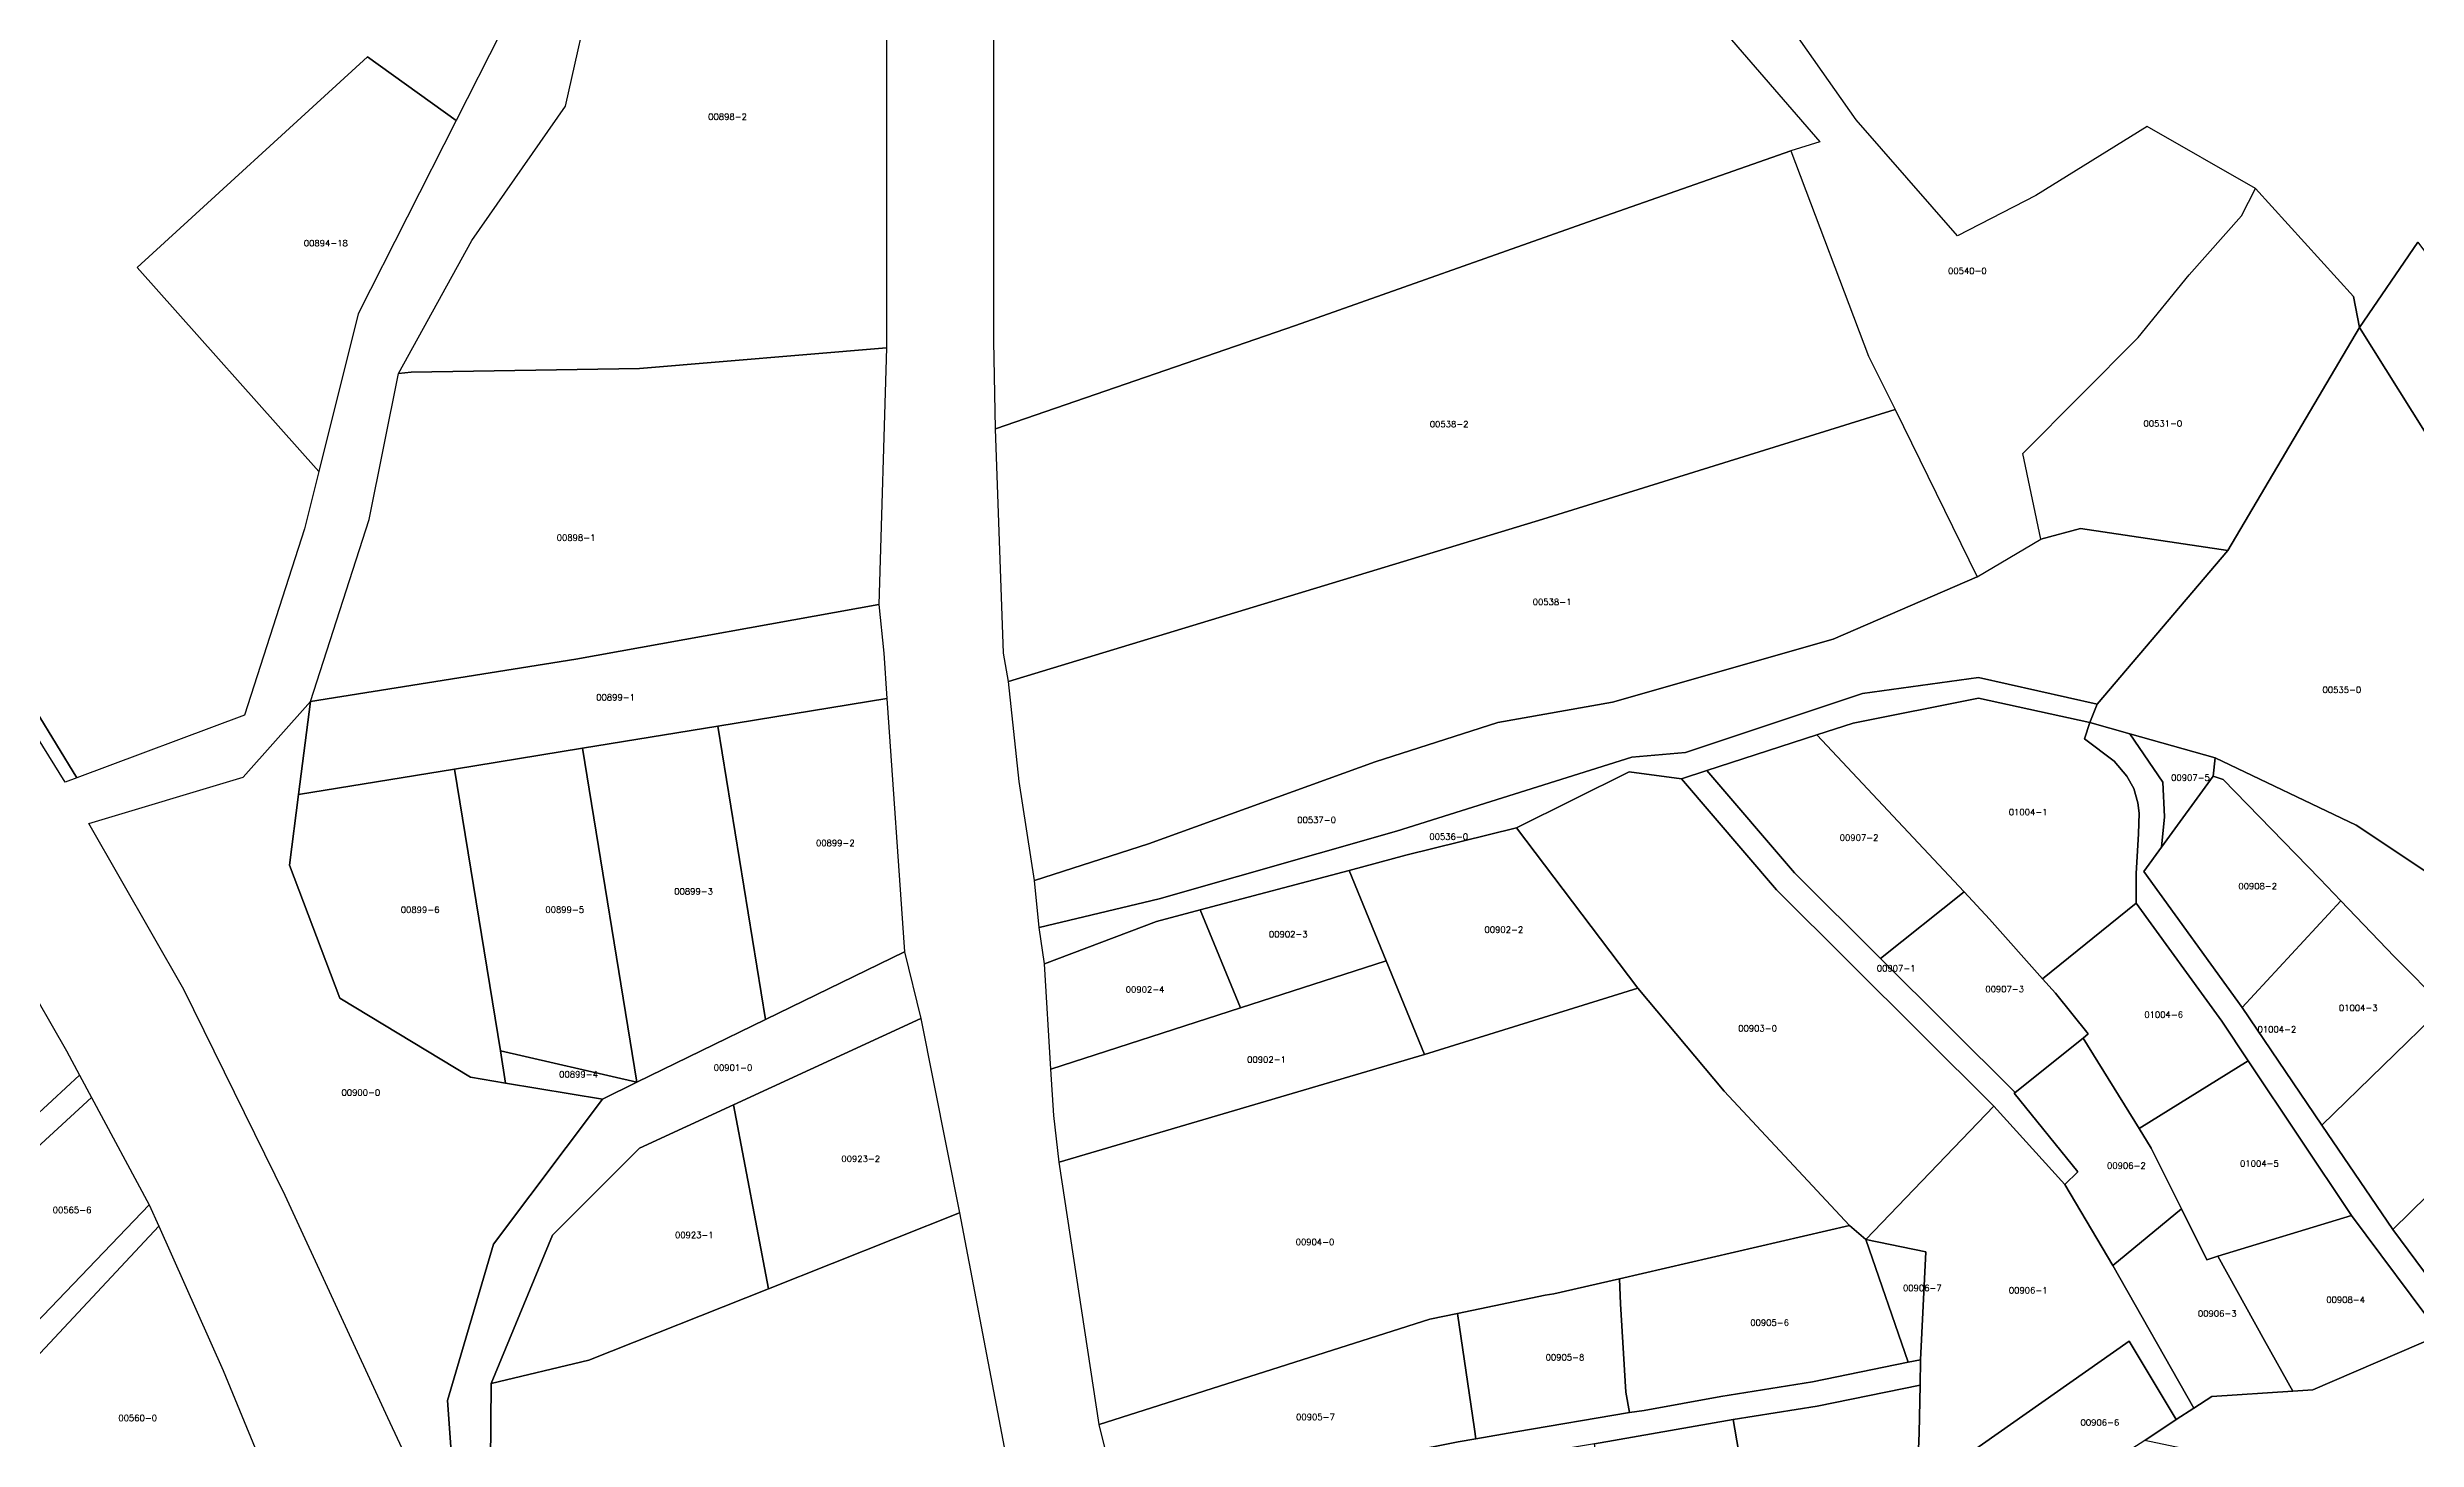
# Model space of a CAD drawing. Header units: metres. Extents: x 7423707 to 7427500, y 4706661 to 4708784.
# Drawn here: x 7424634.3 to 7425017.2, y 4708344.9 to 4708569.9 of the extents above; entities that cross this region are included whole.
import ezdxf

# ---------------------------------------------------------------- set-up
doc = ezdxf.new("R2010")
doc.units = ezdxf.units.M
doc.layers.add('Numrat_Parcelave', color=7, linetype='Continuous')
doc.layers.add('Parcelat_kadastrale2021', color=7, linetype='Continuous')
doc.styles.get("Standard").update_dxf_attribs({"font": 'simplex.shx'})

msp = doc.modelspace()

# ---------------------------------------------------------------- linework, layer by layer
at = {"layer": 'Parcelat_kadastrale2021'}
for points in [[(7425017.37, 4708538.41), (7425007.94, 4708524.65), (7425006.97, 4708529.64), (7424991.14, 4708547.08), (7424973.64, 4708557.11), (7424955.65, 4708545.95), (7424942.97, 4708539.45), (7424926.61, 4708558.19), (7424899.41, 4708596.88), (7424872.31, 4708632.65), (7424840.67, 4708682.72), (7424855.95, 4708692.69), (7424872.45, 4708707.99), (7424881.91, 4708702.05), (7424889.33, 4708697.23), (7424893.88, 4708688.15), (7424917.93, 4708666.23), (7424957.76, 4708632.95), (7424995.04, 4708603.01), (7425011.35, 4708591.25), (7425020.04, 4708587.51)], [(7424631.41, 4708396.38), (7424635.04, 4708399.75), (7424639.45, 4708403.85), (7424641.39, 4708400.24), (7424618.21, 4708378.93)]]:
    msp.add_lwpolyline(points, dxfattribs=at)
for points in [[(7424826.25, 4708680.13), (7424828.12, 4708688.15), (7424841.48, 4708671.44), (7424852.18, 4708655.01), (7424864.2, 4708635.76), (7424887.99, 4708592.46), (7424920.74, 4708554.64), (7424916.06, 4708553.17), (7424884.12, 4708541.94), (7424836, 4708524.97), (7424787.49, 4708508.27), (7424787.22, 4708522.43), (7424787.22, 4708579.63), (7424789.36, 4708590.06), (7424809.27, 4708591.26), (7424817.83, 4708641.24)], [(7424727.41, 4708651.44), (7424725.65, 4708644.93), (7424716.84, 4708598.42), (7424707.5, 4708572.17), (7424700.34, 4708558.05), (7424685.99, 4708568.33), (7424648.76, 4708534.32), (7424678.12, 4708501.36), (7424675.79, 4708492.11), (7424666.1, 4708461.98), (7424639, 4708451.86), (7424629.15, 4708468.01), (7424622.32, 4708478.74), (7424615.43, 4708489.24), (7424609.15, 4708498.53), (7424601.1, 4708510.06), (7424587.08, 4708529.24), (7424577.66, 4708542.14), (7424658.88, 4708654.19), (7424680.46, 4708684.1)], [(7424691.03, 4708517.21), (7424702.83, 4708538.7), (7424717.99, 4708560.37), (7424722.57, 4708580.8), (7424732.61, 4708581.68), (7424750.14, 4708581.42), (7424769.87, 4708580.63), (7424769.87, 4708521.35), (7424729.96, 4708518), (7424693.06, 4708517.39)], [(7424684.51, 4708526.81), (7424678.12, 4708501.36), (7424648.76, 4708534.32), (7424685.99, 4708568.33), (7424700.34, 4708558.05)], [(7424787.49, 4708508.27), (7424836, 4708524.97), (7424884.12, 4708541.94), (7424916.06, 4708553.17), (7424928.61, 4708519.99), (7424932.92, 4708511.38), (7424875.95, 4708493.64), (7424789.59, 4708467.43), (7424788.81, 4708471.99)], [(7425007.94, 4708524.65), (7424986.7, 4708488.57), (7424962.86, 4708492.14), (7424956.46, 4708490.41), (7424953.54, 4708504.28), (7424972.18, 4708523.03), (7424980.41, 4708533.11), (7424988.87, 4708542.64), (7424991.14, 4708547.08), (7425006.97, 4708529.64)], [(7424607.75, 4708498.41), (7424576.81, 4708540.96), (7424577.66, 4708542.14), (7424587.08, 4708529.24), (7424601.1, 4708510.06), (7424609.15, 4708498.53), (7424615.43, 4708489.24), (7424622.32, 4708478.74), (7424629.15, 4708468.01), (7424639, 4708451.86), (7424637.12, 4708451.15)], [(7425017.37, 4708538.41), (7425027.88, 4708524.22), (7425036.88, 4708505.79), (7425043.59, 4708486.72), (7425047.39, 4708467), (7425050.85, 4708427.01), (7425046.84, 4708426.68), (7425037.09, 4708447.38), (7425033.19, 4708466.24), (7425028.42, 4708485.2), (7425020.73, 4708504.28), (7425007.94, 4708524.65)], [(7425050.85, 4708427.01), (7425067.54, 4708429.83), (7425064.4, 4708417.69), (7425058.65, 4708398.07), (7425046.73, 4708415.63), (7425038.5, 4708423.54), (7425007.4, 4708444.24), (7424984.64, 4708455.08), (7424970.84, 4708458.99), (7424964.37, 4708460.82), (7424965.56, 4708463.75), (7424986.7, 4708488.57), (7425007.94, 4708524.65), (7425020.73, 4708504.28), (7425028.42, 4708485.2), (7425033.19, 4708466.24), (7425037.09, 4708447.38), (7425046.84, 4708426.68)], [(7424676.76, 4708464.18), (7424686.27, 4708493.6), (7424691.03, 4708517.21), (7424693.06, 4708517.39), (7424729.96, 4708518), (7424769.87, 4708521.35), (7424768.63, 4708479.86), (7424719.66, 4708471.05)], [(7424946.17, 4708484.34), (7424922.87, 4708474.26), (7424887.21, 4708464.08), (7424868.68, 4708460.83), (7424848.85, 4708454.44), (7424812.21, 4708441.22), (7424793.79, 4708435.26), (7424791.3, 4708451.3), (7424789.59, 4708467.43), (7424875.95, 4708493.64), (7424932.92, 4708511.38)], [(7424956.46, 4708490.41), (7424962.86, 4708492.14), (7424986.7, 4708488.57), (7424965.56, 4708463.75), (7424946.38, 4708468.09), (7424927.63, 4708465.49), (7424899.02, 4708455.95), (7424890.35, 4708455.19), (7424852.31, 4708443.27), (7424813.95, 4708432.33), (7424794.55, 4708427.67), (7424793.79, 4708435.26), (7424812.21, 4708441.22), (7424848.85, 4708454.44), (7424868.68, 4708460.83), (7424887.21, 4708464.08), (7424922.87, 4708474.26), (7424946.17, 4708484.34)], [(7424769.94, 4708464.66), (7424742.61, 4708460.21), (7424720.72, 4708456.64), (7424700.05, 4708453.27), (7424674.86, 4708449.16), (7424676.76, 4708464.18), (7424719.66, 4708471.05), (7424768.63, 4708479.86), (7424769.43, 4708472.02)], [(7424965.56, 4708463.75), (7424964.37, 4708460.82), (7424946.38, 4708464.73), (7424926.12, 4708460.72), (7424920.25, 4708458.82), (7424902.49, 4708453.06), (7424898.37, 4708451.72), (7424889.92, 4708452.81), (7424871.71, 4708443.81), (7424853.83, 4708439.37), (7424844.64, 4708436.92), (7424820.6, 4708430.53), (7424813.51, 4708428.65), (7424795.42, 4708421.82), (7424794.55, 4708427.67), (7424813.95, 4708432.33), (7424852.31, 4708443.27), (7424890.35, 4708455.19), (7424899.02, 4708455.95), (7424927.63, 4708465.49), (7424946.38, 4708468.09)], [(7424672.7, 4708384.38), (7424656.32, 4708417.68), (7424640.94, 4708444.49), (7424665.89, 4708451.98), (7424676.76, 4708464.18), (7424674.86, 4708449.16), (7424673.41, 4708437.76), (7424681.51, 4708416.27), (7424702.65, 4708403.49), (7424708.32, 4708402.56), (7424723.97, 4708399.97), (7424706.35, 4708376.54), (7424698.95, 4708351.26), (7424700.89, 4708324.31), (7424696.31, 4708333.47), (7424689.26, 4708348.44)], [(7424750.34, 4708412.82), (7424742.61, 4708460.21), (7424769.94, 4708464.66), (7424772.77, 4708423.75)], [(7424971.88, 4708431.64), (7424956.71, 4708419.41), (7424948.18, 4708429.01), (7424944.04, 4708433.43), (7424920.25, 4708458.82), (7424926.12, 4708460.72), (7424946.38, 4708464.73), (7424964.37, 4708460.82), (7424963.49, 4708458.17), (7424968.29, 4708454.56), (7424970.35, 4708452.15), (7424971.51, 4708450.12), (7424972.13, 4708447.82), (7424972.34, 4708446.14), (7424972.24, 4708442.84), (7424971.85, 4708436.4)], [(7424742.61, 4708460.21), (7424750.34, 4708412.82), (7424729.52, 4708402.67), (7424720.72, 4708456.64)], [(7424916.64, 4708436.51), (7424902.49, 4708453.06), (7424920.25, 4708458.82), (7424944.04, 4708433.43), (7424930.56, 4708422.65)], [(7424989.02, 4708414.78), (7425001.89, 4708395.77), (7425013.32, 4708378.91), (7425024.52, 4708363.89), (7425022.4, 4708362.44), (7425021.05, 4708361.85), (7425006.65, 4708381.13), (7424989.96, 4708406.15), (7424985.7, 4708412.54), (7424971.88, 4708431.64), (7424971.85, 4708436.4), (7424972.24, 4708442.84), (7424972.34, 4708446.14), (7424972.13, 4708447.82), (7424971.51, 4708450.12), (7424970.35, 4708452.15), (7424968.29, 4708454.56), (7424963.49, 4708458.17), (7424964.37, 4708460.82), (7424970.84, 4708458.99), (7424976.16, 4708451.18), (7424976.44, 4708445.58), (7424975.95, 4708440.65), (7424973.12, 4708436.75)], [(7424984.64, 4708455.08), (7424984.31, 4708452.15), (7424975.95, 4708440.65), (7424976.44, 4708445.58), (7424976.16, 4708451.18), (7424970.84, 4708458.99)], [(7424720.72, 4708456.64), (7424729.52, 4708402.67), (7424707.47, 4708407.77), (7424700.05, 4708453.27)], [(7424984.31, 4708452.15), (7424984.64, 4708455.08), (7425007.4, 4708444.24), (7425038.5, 4708423.54), (7425046.73, 4708415.63), (7425058.65, 4708398.07), (7425049.44, 4708386.91), (7425035.67, 4708400.77), (7425021.59, 4708414.94), (7425013.57, 4708423), (7425004.95, 4708432.01), (7425001.54, 4708435.57), (7424985.94, 4708451.61)], [(7424700.05, 4708453.27), (7424707.47, 4708407.77), (7424708.32, 4708402.56), (7424702.65, 4708403.49), (7424681.51, 4708416.27), (7424673.41, 4708437.76), (7424674.86, 4708449.16)], [(7424871.71, 4708443.81), (7424889.92, 4708452.81), (7424898.37, 4708451.72), (7424913.71, 4708433.79), (7424948.83, 4708398.8), (7424928.19, 4708377.3), (7424925.51, 4708379.53), (7424905.29, 4708401.26), (7424891.32, 4708417.89)], [(7424948.83, 4708398.8), (7424913.71, 4708433.79), (7424898.37, 4708451.72), (7424902.49, 4708453.06), (7424916.64, 4708436.51), (7424930.56, 4708422.65), (7424952.28, 4708401.01), (7424952.16, 4708400.91), (7424962.42, 4708388.2), (7424960.34, 4708386.16)], [(7424984.31, 4708452.15), (7424985.94, 4708451.61), (7425001.54, 4708435.57), (7425004.95, 4708432.01), (7424989.02, 4708414.78), (7424973.12, 4708436.75), (7424975.95, 4708440.65)], [(7424844.64, 4708436.92), (7424853.83, 4708439.37), (7424871.71, 4708443.81), (7424891.32, 4708417.89), (7424856.85, 4708407.14), (7424850.64, 4708422.29)], [(7424820.6, 4708430.53), (7424844.64, 4708436.92), (7424850.64, 4708422.29), (7424827.07, 4708414.69)], [(7424963.29, 4708409.81), (7424952.28, 4708401.01), (7424930.56, 4708422.65), (7424944.04, 4708433.43), (7424948.18, 4708429.01), (7424956.71, 4708419.41), (7424958.81, 4708417.05), (7424964.08, 4708410.51)], [(7424956.71, 4708419.41), (7424971.88, 4708431.64), (7424985.7, 4708412.54), (7424989.96, 4708406.15), (7424972.33, 4708395.22), (7424963.29, 4708409.81), (7424964.08, 4708410.51), (7424958.81, 4708417.05)], [(7425021.59, 4708414.94), (7425001.89, 4708395.77), (7424989.02, 4708414.78), (7425004.95, 4708432.01), (7425013.57, 4708423)], [(7424795.42, 4708421.82), (7424813.51, 4708428.65), (7424820.6, 4708430.53), (7424827.07, 4708414.69), (7424796.45, 4708404.82)], [(7424639.45, 4708403.85), (7424635.04, 4708399.75), (7424631.41, 4708396.38), (7424628.39, 4708393.47), (7424623.37, 4708388.62), (7424617.96, 4708383.4), (7424610.52, 4708375.9), (7424606.96, 4708372.3), (7424603.46, 4708368.66), (7424595.31, 4708360.12), (7424585.51, 4708348.31), (7424582.02, 4708344.04), (7424577.04, 4708337.86), (7424563.25, 4708351.51), (7424572.65, 4708362.18), (7424584.72, 4708376.47), (7424589.97, 4708382.54), (7424603.65, 4708397.58), (7424613.12, 4708407.03), (7424615.26, 4708408.9), (7424630.18, 4708420.23), (7424637.35, 4708407.75)], [(7424700.89, 4708324.31), (7424698.95, 4708351.26), (7424706.35, 4708376.54), (7424723.97, 4708399.97), (7424729.52, 4708402.67), (7424750.34, 4708412.82), (7424772.77, 4708423.75), (7424775.41, 4708413), (7424745.16, 4708399.03), (7424729.96, 4708392.04), (7424715.87, 4708377.95), (7424706, 4708353.99), (7424705.65, 4708315.59)], [(7424856.85, 4708407.14), (7424797.79, 4708389.75), (7424796.91, 4708397.33), (7424796.45, 4708404.82), (7424827.07, 4708414.69), (7424850.64, 4708422.29)], [(7424797.79, 4708389.75), (7424856.85, 4708407.14), (7424891.32, 4708417.89), (7424905.29, 4708401.26), (7424925.51, 4708379.53), (7424888.36, 4708370.93), (7424877.76, 4708368.48), (7424876.36, 4708368.26), (7424862.15, 4708365.3), (7424857.68, 4708364.38), (7424804.26, 4708347.38)], [(7424745.16, 4708399.03), (7424775.41, 4708413), (7424781.67, 4708381.56), (7424750.83, 4708369.32)], [(7425001.89, 4708395.77), (7425021.59, 4708414.94), (7425035.67, 4708400.77), (7425013.32, 4708378.91)], [(7424960.34, 4708386.16), (7424962.42, 4708388.2), (7424952.16, 4708400.91), (7424952.28, 4708401.01), (7424963.29, 4708409.81), (7424972.33, 4708395.22), (7424974.31, 4708392.03), (7424979.19, 4708382.25), (7424968.07, 4708373.1)], [(7424707.47, 4708407.77), (7424729.52, 4708402.67), (7424723.97, 4708399.97), (7424708.32, 4708402.56)], [(7424972.33, 4708395.22), (7424989.96, 4708406.15), (7425006.65, 4708381.13), (7424985.08, 4708374.56), (7424983.29, 4708374.01), (7424979.19, 4708382.25), (7424974.31, 4708392.03)], [(7424641.39, 4708400.24), (7424650.73, 4708382.9), (7424631.12, 4708362.42), (7424618.21, 4708378.93)], [(7424706, 4708353.99), (7424715.87, 4708377.95), (7424729.96, 4708392.04), (7424745.16, 4708399.03), (7424750.83, 4708369.32), (7424721.77, 4708357.78)], [(7424928.19, 4708377.3), (7424948.83, 4708398.8), (7424960.34, 4708386.16), (7424968.07, 4708373.1), (7424981.2, 4708350.03), (7424978.32, 4708348.17), (7424970.74, 4708360.84), (7424939.99, 4708339.27), (7424936.53, 4708339.44), (7424936.78, 4708346.06), (7424936.94, 4708353.74), (7424937.02, 4708357.82), (7424937.87, 4708375.27)], [(7425038.08, 4708376.7), (7425033.15, 4708369.83), (7425024.52, 4708363.89), (7425013.32, 4708378.91), (7425035.67, 4708400.77), (7425049.44, 4708386.91), (7425046.36, 4708383.05)], [(7424650.73, 4708382.9), (7424652.27, 4708379.45), (7424619.22, 4708344.18), (7424600.16, 4708323.33), (7424578.82, 4708295.25), (7424576.44, 4708291.59), (7424575.89, 4708290.18), (7424575.72, 4708287.73), (7424571.71, 4708284.27), (7424552.32, 4708260.8), (7424535.97, 4708242.25), (7424508.88, 4708214.18), (7424508.1, 4708215.13), (7424511.51, 4708218.63), (7424529.44, 4708237.05), (7424555.66, 4708266.53), (7424559.28, 4708271.94), (7424578.81, 4708301.05), (7424582.63, 4708305.8), (7424597.9, 4708324.8), (7424602.95, 4708330.66), (7424621.05, 4708351.82), (7424631.12, 4708362.42)], [(7424985.08, 4708374.56), (7424992.62, 4708360.98), (7424997.19, 4708352.75), (7424984.08, 4708351.89), (7424981.2, 4708350.03), (7424968.07, 4708373.1), (7424979.19, 4708382.25), (7424983.29, 4708374.01)], [(7424652.27, 4708379.45), (7424662.66, 4708356.11), (7424670.83, 4708336.26), (7424655.84, 4708328.51), (7424644.45, 4708318.45), (7424643.68, 4708317.77), (7424619.22, 4708344.18)], [(7424705.65, 4708315.59), (7424706, 4708353.99), (7424721.77, 4708357.78), (7424750.83, 4708369.32), (7424781.67, 4708381.56), (7424794.17, 4708316.03), (7424809.67, 4708253.84), (7424769.91, 4708247.17), (7424765.92, 4708246.5), (7424761.4, 4708245.74), (7424746.65, 4708243.75), (7424730.22, 4708241.51), (7424729.69, 4708243.27), (7424721.76, 4708268.29)], [(7424925.51, 4708379.53), (7424928.19, 4708377.3), (7424934.99, 4708357.44), (7424919.57, 4708354.3), (7424904.71, 4708351.9), (7424892.35, 4708349.65), (7424889.96, 4708349.3), (7424889.39, 4708352.63), (7424888.51, 4708366.9), (7424888.36, 4708370.93)], [(7424997.19, 4708352.75), (7424992.62, 4708360.98), (7424985.08, 4708374.56), (7425006.65, 4708381.13), (7425021.05, 4708361.85), (7425000.44, 4708352.97)], [(7424928.19, 4708377.3), (7424937.87, 4708375.27), (7424937.02, 4708357.82), (7424934.99, 4708357.44)], [(7424876.36, 4708368.26), (7424877.76, 4708368.48), (7424888.36, 4708370.93), (7424888.51, 4708366.9), (7424889.39, 4708352.63), (7424889.96, 4708349.3), (7424871.61, 4708346.2), (7424865.14, 4708345.07), (7424864.91, 4708346.61), (7424862.15, 4708365.3)], [(7424804.26, 4708347.38), (7424857.68, 4708364.38), (7424862.15, 4708365.3), (7424864.91, 4708346.61), (7424865.14, 4708345.07), (7424862.28, 4708344.58), (7424845.72, 4708341.28), (7424832.62, 4708338.19), (7424818.5, 4708334.73), (7424808.13, 4708331.76)], [(7424978.32, 4708348.17), (7424973.25, 4708344.82), (7424968.49, 4708341.74), (7424963.03, 4708338.2), (7424961.63, 4708338.18), (7424939.99, 4708339.27), (7424970.74, 4708360.84)], [(7425022.4, 4708362.44), (7425041.61, 4708357.68), (7425090.4, 4708347.46), (7425139.2, 4708342.17), (7425127.03, 4708316.49), (7425077.72, 4708322.97), (7425039.39, 4708330.93), (7425022.58, 4708334.43), (7424973.25, 4708344.82), (7424978.32, 4708348.17), (7424981.2, 4708350.03), (7424984.08, 4708351.89), (7424997.19, 4708352.75), (7425000.44, 4708352.97), (7425021.05, 4708361.85)], [(7424892.35, 4708349.65), (7424904.71, 4708351.9), (7424919.57, 4708354.3), (7424934.99, 4708357.44), (7424937.02, 4708357.82), (7424936.94, 4708353.74), (7424920.29, 4708350.36), (7424906.74, 4708348.2), (7424884.31, 4708344.29), (7424872.28, 4708342.25), (7424860.56, 4708340.16), (7424846.57, 4708337.37), (7424836.11, 4708334.91), (7424819.53, 4708330.87), (7424809.09, 4708327.87), (7424808.13, 4708331.76), (7424818.5, 4708334.73), (7424832.62, 4708338.19), (7424845.72, 4708341.28), (7424862.28, 4708344.58), (7424865.14, 4708345.07), (7424871.61, 4708346.2), (7424889.96, 4708349.3)], [(7424934.75, 4708327.87), (7424917.13, 4708326.56), (7424910.53, 4708325.93), (7424906.74, 4708348.2), (7424920.29, 4708350.36), (7424936.94, 4708353.74), (7424936.78, 4708346.06), (7424936.53, 4708339.44)], [(7424896.28, 4708324.33), (7424891.06, 4708323.71), (7424887.74, 4708323.31), (7424884.31, 4708344.29), (7424906.74, 4708348.2), (7424910.53, 4708325.93), (7424907.91, 4708325.67)]]:
    msp.add_lwpolyline(points, close=True, dxfattribs=at)

# ---------------------------------------------------------------- texts
at = {"layer": 'Numrat_Parcelave'}
for s, p in [('00898-2', (7424741.06, 4708558.17)), ('00894-18', (7424675.7, 4708537.75)), ('00540-0', (7424941.45, 4708533.27)), ('00538-2', (7424857.69, 4708508.51)), ('00531-0', (7424973.04, 4708508.61)), ('00898-1', (7424716.57, 4708490.17)), ('00538-1', (7424874.32, 4708479.79)), ('00535-0', (7425001.98, 4708465.59)), ('00899-1', (7424722.96, 4708464.38)), ('00907-5', (7424977.51, 4708451.39)), ('00537-0', (7424836.27, 4708444.57)), ('01004-1', (7424951.27, 4708445.83)), ('00899-2', (7424758.48, 4708440.84)), ('00536-0', (7424857.62, 4708441.86)), ('00907-2', (7424923.95, 4708441.71)), ('00899-3', (7424735.57, 4708433.01)), ('00908-2', (7424988.37, 4708433.86)), ('00899-6', (7424691.37, 4708430.05)), ('00899-5', (7424714.74, 4708430.07)), ('00902-2', (7424866.53, 4708426.85)), ('00902-3', (7424831.69, 4708426.1)), ('00907-1', (7424929.94, 4708420.59)), ('00902-4', (7424808.55, 4708417.17)), ('00907-3', (7424947.48, 4708417.23)), ('01004-6', (7424973.18, 4708413.11)), ('01004-3', (7425004.63, 4708414.2)), ('00903-0', (7424907.54, 4708410.89)), ('01004-2', (7424991.48, 4708410.73)), ('00901-0', (7424741.94, 4708404.55)), ('00902-1', (7424828.17, 4708405.85)), ('00900-0', (7424681.79, 4708400.52)), ('00899-4', (7424716.97, 4708403.45)), ('00923-2', (7424762.59, 4708389.81)), ('00906-2', (7424967.15, 4708388.72)), ('01004-5', (7424988.65, 4708389.05)), ('00565-6', (7424635.11, 4708381.54)), ('00923-1', (7424735.69, 4708377.51)), ('00904-0', (7424836.01, 4708376.36)), ('00906-7', (7424934.17, 4708368.94)), ('00906-1', (7424951.28, 4708368.57)), ('00908-4', (7425002.59, 4708367.04)), ('00905-6', (7424909.49, 4708363.35)), ('00906-3', (7424981.84, 4708364.82)), ('00905-8', (7424876.41, 4708357.74)), ('00560-0', (7424645.72, 4708347.93)), ('00905-7', (7424836.08, 4708348.11)), ('00906-6', (7424962.87, 4708347.21))]:
    msp.add_text(s, height=1, dxfattribs=at).set_placement(p)

doc.saveas('drawing.dxf')
